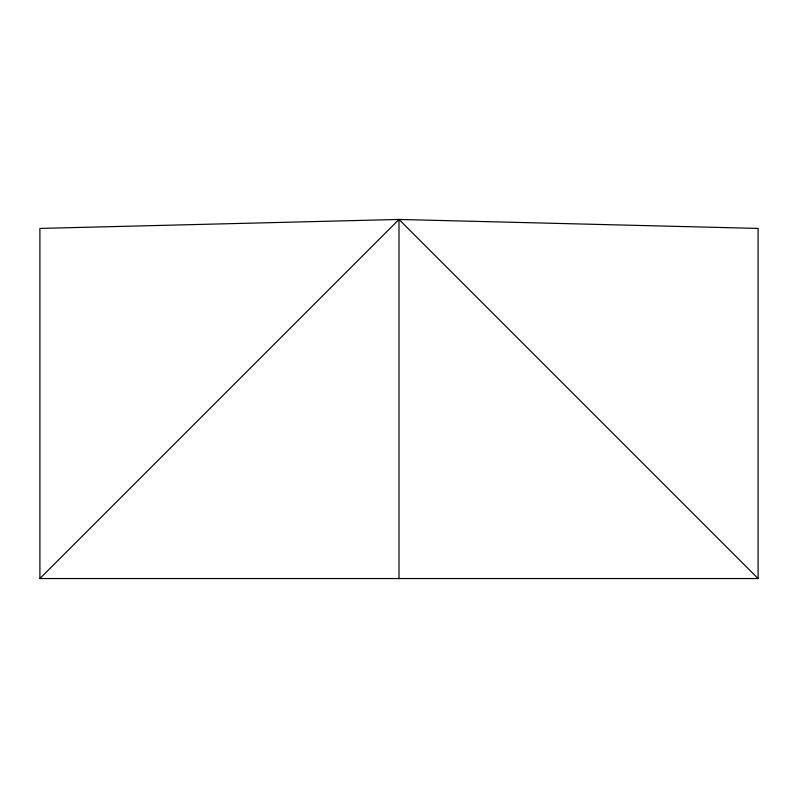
<?xml version="1.0" encoding="UTF-8"?>
<svg xmlns="http://www.w3.org/2000/svg" width="798" height="798" viewBox="0 0 798 798"><rect width="100%" height="100%" fill="white"/><g stroke="black" fill="none" stroke-linecap="round" stroke-linejoin="round"><path stroke-width="1.2" d="M39.9 578.55L399 219.45L758.1 228.428L758.1 578.55L39.9 578.55L39.9 228.428L399 219.45L758.1 578.55M399 219.45L399 578.55"/></g></svg>
